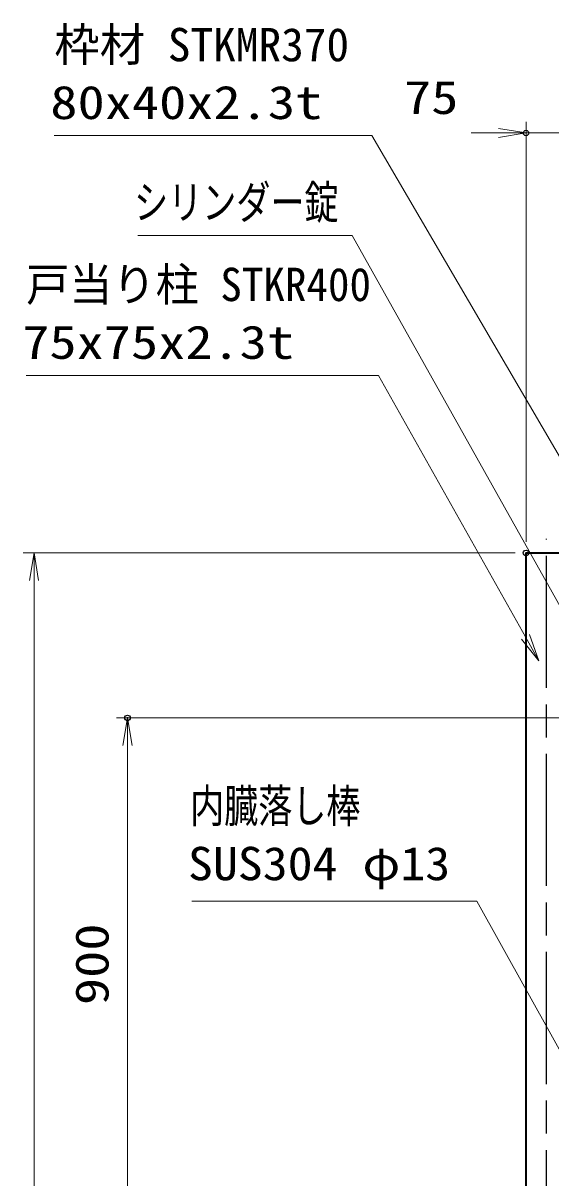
# Model space of a CAD drawing. Units: millimetres at full size. Extents: x -5940 to 5940, y -4200 to 4200.
# Drawn here: x -4516 to -3555, y -1435 to 664 of the extents above; entities that cross this region are included whole.
import ezdxf
from ezdxf.enums import TextEntityAlignment as Align

# ---------------------------------------------------------------- set-up
doc = ezdxf.new("R2010")
doc.units = ezdxf.units.MM
doc.header["$LTSCALE"] = 20
doc.header["$PDMODE"] = 32
doc.header["$PDSIZE"] = 10
doc.linetypes.add('USER1', pattern=[18, 12, -1.5, 3, -1.5])
for name, color, linetype, lineweight in [('0-2_外形線', 7, 'Continuous', 35), ('0-3_寸法線', 4, 'Continuous', 18), ('0-4_0', 7, 'Continuous', 18), ('0-8_中心線', 6, 'USER1', 25)]:
    doc.layers.add(name, color=color, linetype=linetype, lineweight=lineweight)
doc.layers.add('0-5_Defpoints', color=7, linetype='Continuous')
doc.styles.add('ＭＳ ゴシック', font='')
doc.styles.get('ＭＳ ゴシック').set_extended_font_data('MS Gothic')

# ---------------------------------------------------------------- blocks, each defined once
blk = doc.blocks.new('_Open')
at = {"layer": '0-4_0'}
blk.add_line((-20, 3.333), (0, 0), dxfattribs=at)
blk.add_lwpolyline([(-20, -3.333), (0, 0), (-20, 0)], dxfattribs=at)
blk = doc.blocks.new('S39')
at = {"layer": '0-3_寸法線'}
for points in [[(-5802935.5, 54973091.4), (-5792565.1, 54973091.4), (-5788922.5, 54966528.3), (-5788437.2, 54965654)], [(-5789068.2, 54966447.5), (-5788437.2, 54965654), (-5788776.8, 54966609.2)]]:
    blk.add_lwpolyline(points, dxfattribs=at)
at = {"layer": '0-3_寸法線', "color": 254, "style": 'ＭＳ ゴシック'}
for s, width, p in [('内臓落し棒', 0.75, (-5803002.7, 54975588.3)), ('SUS304 φ13', 1.1, (-5803079.5, 54973488.3))]:
    blk.add_text(s, height=1212, dxfattribs=dict(at, width=width)).set_placement(p, align=Align.BOTTOM_LEFT)
blk = doc.blocks.new('S42')
at = {"layer": '0-3_寸法線'}
for points in [[(-5807943, 55000923.8), (-5796390, 55000923.8), (-5787510.3, 54985752.1), (-5787005.2, 54984889.1)], [(-5787654.2, 54985667.9), (-5787005.2, 54984889.1), (-5787366.5, 54985836.3)]]:
    blk.add_lwpolyline(points, dxfattribs=at)
at = {"layer": '0-3_寸法線', "color": 254, "style": 'ＭＳ ゴシック'}
blk.add_text('枠材 STKMR370', height=1212, dxfattribs=at).set_placement((-5807943, 55003263.1), align=Align.BOTTOM_LEFT)
at = {"layer": '0-3_寸法線', "color": 254, "style": 'ＭＳ ゴシック', "width": 1.2}
blk.add_text('80x40x2.3t', height=1212, dxfattribs=at).set_placement((-5808087, 55001163.1), align=Align.BOTTOM_LEFT)
blk = doc.blocks.new('S47')
at = {"layer": '0-3_寸法線'}
for points in [[(-5808967.3, 54992205.3), (-5796147.1, 54992205.3), (-5790799, 54982698.2), (-5790308.7, 54981826.7)], [(-5790944.2, 54982616.5), (-5790308.7, 54981826.7), (-5790653.7, 54982779.9)]]:
    blk.add_lwpolyline(points, dxfattribs=at)
at = {"layer": '0-3_寸法線', "color": 254, "style": 'ＭＳ ゴシック'}
for s, width, p in [('戸当り柱 STKR400', 0.95, (-5808967.3, 54994544.6)), ('75x75x2.3t', 1.2, (-5809111.3, 54992444.6))]:
    blk.add_text(s, height=1212, dxfattribs=dict(at, width=width)).set_placement(p, align=Align.BOTTOM_LEFT)
blk = doc.blocks.new('S48')
at = {"layer": '0-3_寸法線'}
for points in [[(-5804903.9, 54997292.2), (-5797104.5, 54997292.2), (-5788647, 54982224.4), (-5788157.5, 54981352.4)], [(-5788792.3, 54982142.9), (-5788157.5, 54981352.4), (-5788501.7, 54982306)]]:
    blk.add_lwpolyline(points, dxfattribs=at)
at = {"layer": '0-3_寸法線', "color": 254, "style": 'ＭＳ ゴシック', "width": 0.75}
blk.add_text('シリンダー錠', height=1212, dxfattribs=at).set_placement((-5805038.3, 54997531.6), align=Align.BOTTOM_LEFT)

msp = doc.modelspace()

# ---------------------------------------------------------------- linework, layer by layer
at = {"layer": '0-2_外形線'}
for p, q in [((-3600.47, -1583.17), (-3600.47, -299.17)), ((-3600.47, -299.17), (-3525.47, -299.17))]:
    msp.add_line(p, q, dxfattribs=at)
at = {"layer": '0-3_寸法線'}
for p, q in [((-3600.47, -279.17), (-3600.47, 484.2)), ((-3650.47, 464.2), (-3700.47, 464.2)), ((-3525.47, 464.2), (-3600.47, 464.2)), ((-3620.47, -299.17), (-4515.56, -299.17)), ((-4495.56, -299.17), (-4495.56, -1499.17)), ((-3513.47, -599.17), (-4345.56, -599.17)), ((-4325.56, -1499.17), (-4325.56, -599.17)), ((-4495.56, -1449.17), (-4495.56, -1399.17))]:
    msp.add_line(p, q, dxfattribs=at)
at = {"layer": '0-5_Defpoints'}
for p in [(-3600.47, 464.2), (-3600.47, -299.17), (-3600.47, -299.17), (-4325.56, -599.17)]:
    msp.add_point(p, dxfattribs=at)
at = {"layer": '0-8_中心線'}
msp.add_line((-3562.97, -1624.67), (-3562.97, -273.67), dxfattribs=at)

# ---------------------------------------------------------------- block references
at = {"layer": '0-3_寸法線'}
for name, p, xscale, yscale in [('S42', (285938.41, -2749586.79), 0.05, 0.05), ('_Open', (-3600.47, 464.2), 2.5, 2.5), ('S48', (285938.41, -2749586.79), 0.05, 0.05), ('S47', (285938.41, -2749586.79), 0.05, 0.05), ('S39', (285938.41, -2749586.79), 0.05, 0.05)]:
    msp.add_blockref(name, p, dxfattribs=dict(at, xscale=xscale, yscale=yscale))
at = {"layer": '0-3_寸法線', "xscale": 2.5, "yscale": 2.5, "rotation": 90}
for p in [(-4495.56, -299.17), (-4325.56, -599.17)]:
    msp.add_blockref('_Open', p, dxfattribs=at)

# ---------------------------------------------------------------- texts
at = {"layer": '0-3_寸法線', "color": 254, "style": 'ＭＳ ゴシック', "width": 1.2}
msp.add_text('75', height=60.56, dxfattribs=at).set_placement((-3822.44, 480.54), align=Align.BOTTOM_LEFT)
msp.add_text('900', height=60.56, rotation=90, dxfattribs=at).set_placement((-4341.91, -1121.17), align=Align.BOTTOM_LEFT)

doc.saveas('drawing.dxf')
